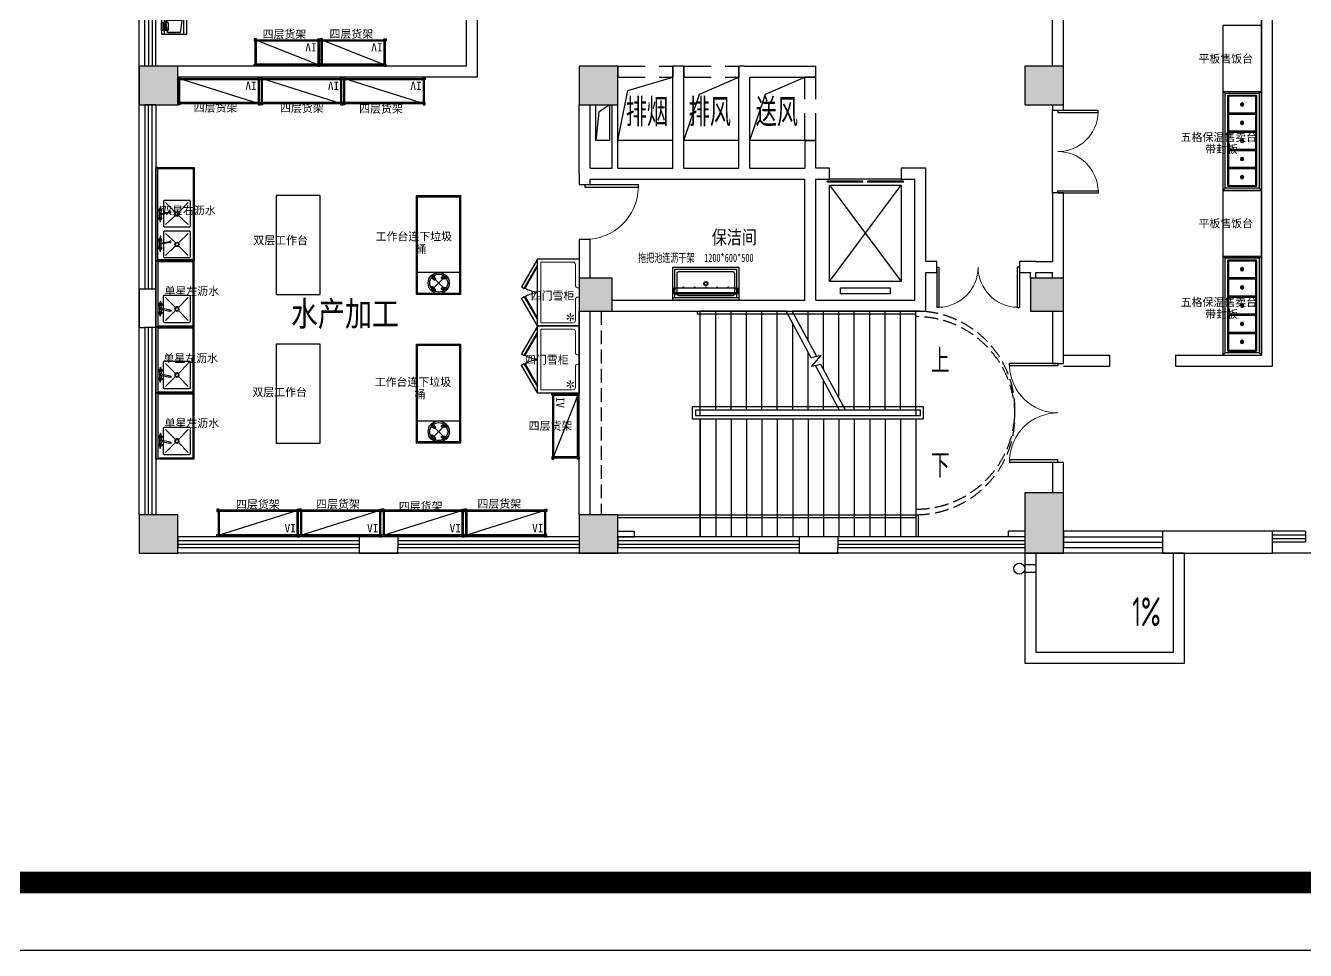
# Model space of a CAD drawing. Extents: x 1159254 to 1730927, y -477824 to -383968.
# Drawn here: x 1394804 to 1418069, y -477824 to -461016 of the extents above; entities that cross this region are included whole.
import ezdxf

# ---------------------------------------------------------------- set-up
doc = ezdxf.new("R2010")
doc.units = 0
doc.header["$LTSCALE"] = 1000
doc.linetypes.add('DASH', pattern=[0.35, 0.25, -0.1])
doc.linetypes.add('DASHED', pattern=[0.75, 0.5, -0.25])
for name, color, linetype in [('COLUMN', 2, 'Continuous'), ('DIM_SYMB', 3, 'Continuous'), ('EVTR', 4, 'Continuous'), ('PUB_HATCH', 8, 'Continuous'), ('PUB_STRM', 4, 'Continuous'), ('PUB_TEXT', 7, 'Continuous'), ('ROOM_NAME', 7, 'Continuous'), ('STAIR', 4, 'Continuous'), ('WALL', 6, 'Continuous'), ('WINDOW', 4, 'Continuous'), ('WS_厨房设备', 1, 'Continuous'), ('产品文字', 7, 'Continuous'), ('填充', 9, 'Continuous'), ('外框', 7, 'Continuous')]:
    doc.layers.add(name, color=color, linetype=linetype)
doc.styles.add('_TCH_DIM', font='TSSDENG', dxfattribs={"width": 0.8, "bigfont": 'TSSDCHN'})
doc.styles.get("Standard").update_dxf_attribs({"font": '', "width": 0.8})
doc.styles.add('WMF-宋体1', font='')
doc.styles.add('宋体', font='', dxfattribs={"width": 0.8})
doc.styles.add('黑体', font='simhei.ttf', dxfattribs={"width": 0.7})
doc.styles.get('Standard').set_extended_font_data('SimSun')
doc.styles.get('WMF-宋体1').set_extended_font_data('SimSun')
doc.styles.get('宋体').set_extended_font_data('NSimSun')

# ---------------------------------------------------------------- blocks, each defined once
blk = doc.blocks.new('A$C4AE377C8')
at = {"color": 1}
blk.add_line((0, 560), (1200, 560), dxfattribs=at)
at = {"color": 8}
for p, q in [((50, 490), (1150, 490)), ((50, 470), (1150, 470)), ((40, 420), (0, 380)), ((0, 420), (40, 380)), ((10, 420), (10, 450)), ((30, 420), (30, 450)), ((40, 380), (1160, 380)), ((187, 362), (187, 377)), ((192, 362), (192, 377)), ((392, 362), (392, 377)), ((397, 362), (397, 377)), ((597, 362), (597, 377)), ((602, 362), (602, 377)), ((802, 362), (802, 377)), ((807, 362), (807, 377)), ((1007, 362), (1007, 377)), ((1012, 362), (1012, 377)), ((1200, 420), (1160, 380)), ((1160, 420), (1200, 380)), ((1170, 420), (1170, 450)), ((1190, 420), (1190, 450))]:
    blk.add_line(p, q, dxfattribs=at)
at = {"color": 1}
blk.add_lwpolyline([(0, 600), (1200, 600), (1200, 0), (0, 0)], close=True, dxfattribs=at)
for points in [[(40, 489), (40, 560), (1160, 560), (1160, 489)], [(1160, 380), (1160, 40), (40, 40), (40, 380)]]:
    blk.add_lwpolyline(points, dxfattribs=at)
at = {"color": 8}
for points in [[(40, 420), (40, 467)], [(1160, 467), (1160, 420)]]:
    blk.add_lwpolyline(points, dxfattribs=at)
at = {"color": 1}
blk.add_lwpolyline([(110, 520), (1090, 520, -0.414214), (1120, 490), (1120, 110, -0.414214), (1090, 80), (110, 80, -0.414214), (80, 110), (80, 490, -0.414214)], format="xyb", close=True, dxfattribs=at)
at = {"color": 8}
for points in [[(40, 380), (0, 380), (0, 420), (40, 420)], [(1200, 380), (1160, 380), (1160, 420), (1200, 420)]]:
    blk.add_lwpolyline(points, close=True, dxfattribs=at)
for centre in [(189, 377), (189, 362), (394, 377), (394, 362), (599, 377), (599, 362), (804, 377), (804, 362), (1009, 377), (1009, 362)]:
    blk.add_circle(centre, 2.5, dxfattribs=at)
at = {"color": 1}
for radius in [37.5, 27.5]:
    blk.add_circle((600, 300), radius, dxfattribs=at)
at = {"color": 8}
for centre, radius, start, end in [((50, 450), 40, 90, 180), ((50, 450), 20, 90, 180), ((1150, 450), 40, 0, 90), ((1150, 450), 20, 0, 90)]:
    blk.add_arc(centre, radius, start, end, dxfattribs=at)
blk = doc.blocks.new('水龙头')
at = {"color": 252}
for p, q in [((-136, -15), (-90, -14)), ((-136, -18), (-90, -19)), ((-52, -2), (-4, -2)), ((-52, -31), (-6, -31)), ((4, -2), (51, -2)), ((12, -31), (51, -31)), ((23, -194), (26, -209)), ((49, -204), (46, -189)), ((136, -15), (90, -14)), ((136, -18), (90, -19))]:
    blk.add_line(p, q, dxfattribs=at)
for points in [[(13, -7), (0, 0), (-14, -8), (-14, -25), (-7, -29)], [(11, -26), (13, -25), (13, -7)]]:
    blk.add_lwpolyline(points, dxfattribs=at)
blk.add_lwpolyline([(26, -194), (-9, -18, -1.00756), (9, -15), (43, -190)], format="xyb", dxfattribs=at)
for centre in [(-78, -16), (77, -16)]:
    blk.add_circle(centre, 10.9, dxfattribs=at)
for centre, radius, start, end in [((-78, -16), 27.5, 36.2116, 175.3449), ((77, -16), 27.5, 4.6931, 143.7884), ((-136, -16), 1, 91.3387, 171.564), ((-132, -16), 4.53, 171.564, 188.436), ((-136, -17), 1, 188.436, 268.6613), ((-78, -16), 27.5, 184.6551, 323.7884), ((-78, -16), 16, 189.0003, 170.9997), ((-77, -16), 12.9, 168.3562, 191.6438), ((-52, 3), 5, 216.2116, 270), ((-52, -36), 5, 90, 143.7884), ((51, 3), 5, 270, 323.7884), ((51, -36), 5, 36.2116, 90), ((77, -16), 27.5, 216.2116, 355.3069), ((77, -16), 16, 9.0664, 350.9336), ((77, -16), 12.9, 348.3562, 11.6438), ((136, -16), 1, 8.436, 88.6613), ((136, -17), 1, 271.3387, 351.564), ((132, -16), 4.53, 351.564, 8.436)]:
    blk.add_arc(centre, radius, start, end, dxfattribs=at)
for centre, start_param, end_param in [((34, -192), 5.611234, 10.096729), ((34, -190), 6.955136, 8.752827), ((37, -206), 0, 3.141593)]:
    blk.add_ellipse(centre, major_axis=(-11.3, -2.2), ratio=0.233596, start_param=start_param, end_param=end_param, dxfattribs=at)
blk = doc.blocks.new('*U84')
at = {"color": 252, "linetype": 'Continuous', "ltscale": 2}
for p, q in [((20, 680), (0, 700)), ((1180, 680), (1200, 700))]:
    blk.add_line(p, q, dxfattribs=at)
at = {"color": 252}
for p, q in [((117, 588), (299, 413)), ((355, 413), (537, 588)), ((117, 180), (299, 357)), ((355, 357), (537, 180))]:
    blk.add_line(p, q, dxfattribs=at)
for points in [[(0, 700), (1200, 700), (1200, 0), (0, 0)], [(0, 0), (1200, 0), (1200, 40), (0, 40)]]:
    blk.add_lwpolyline(points, close=True)
at = {"color": 252, "linetype": 'Continuous', "ltscale": 2}
blk.add_lwpolyline([(20, 40), (20, 680), (1180, 680), (1180, 40)], dxfattribs=at)
at = {"color": 30}
blk.add_lwpolyline([(557, 628), (97, 628, 0.414214), (77, 608), (77, 160, 0.414214), (97, 140), (557, 140, 0.414214), (577, 160), (577, 608, 0.414214)], format="xyb", close=True, dxfattribs=at)
at = {"color": 252}
for radius in [40, 30]:
    blk.add_circle((327, 385), radius, dxfattribs=at)
at = {"color": 1, "rotation": 180}
blk.add_blockref('水龙头', (330, 68), dxfattribs=at)
blk = doc.blocks.new('snow')
at = {"lineweight": -3}
for points in [[(-59, 13, 1.234515), (-57, -14), (0, 0)], [(-18, 58, 1.234515), (-41, 43), (0, 0)], [(0, 0), (-41, -42, 1.234515), (-19, -57)], [(41, 44, 1.234515), (17, 57), (0, 0)], [(0, 0), (58, -13, 1.234515), (59, 14)], [(0, 0), (17, -57, 1.234515), (41, -44)]]:
    blk.add_hatch(color=5, dxfattribs=at).paths.add_polyline_path(points)
blk = doc.blocks.new('Custom_45')
at = {"color": 252, "lineweight": -3}
for points in [[(5, 760), (4, 762), (506, 1052), (536, 1000), (121, 760)], [(121, 760), (528, 995), (533, 986), (141, 760)], [(1215, 760), (1216, 762), (714, 1052), (684, 1000), (1099, 760)], [(1099, 760), (692, 995), (687, 986), (1079, 760)]]:
    blk.add_lwpolyline(points, dxfattribs=at)
blk.add_lwpolyline([(0, 760), (1220, 760), (1220, 0), (0, 0)], close=True)
at = {"color": 252, "lineweight": 20}
blk.add_lwpolyline([(1160, 700), (1160, 110, -0.414214), (1120, 70), (736, 70, 0.414214), (696, 30), (696, 0), (524, 0), (524, 30, 0.414214), (484, 70), (100, 70, -0.414214), (60, 110), (60, 700)], format="xyb", close=True, dxfattribs=at)
at = {"color": 252, "linetype": 'Continuous', "lineweight": -3, "ltscale": 5}
for centre, start, end in [((129, 742), 2.1551, 31.183), ((1091, 742), 148.817, 177.8449)]:
    blk.add_arc(centre, 472, start, end, dxfattribs=at)
at = {"color": 252, "lineweight": -3}
blk.add_blockref('snow', (160, 161), dxfattribs=at)
blk = doc.blocks.new('脚轮')
h = blk.add_hatch(color=252)
h.dxf.hatch_style = 1
h.paths.add_polyline_path([(-11, -35), (-15, -35), (-15, -46), (-11, -50)])
h.paths.add_polyline_path([(15, -35), (11, -35), (11, -50), (15, -46)])
h.paths.add_polyline_path([(-11, 50), (-15, 46), (-15, 35), (-11, 35)])
h.paths.add_polyline_path([(15, 46), (11, 50), (11, 35), (15, 35)])
at = {"color": 252}
for p, q in [((-11, 50), (-11, 35)), ((-8, 50), (-8, 35)), ((-4, 50), (-4, 35)), ((0, 50), (0, 35)), ((0, 50), (0, 35)), ((4, 50), (4, 35)), ((8, 50), (8, 35)), ((11, 50), (11, 35)), ((-11, -50), (-11, -35)), ((-8, -35), (-8, -50)), ((-4, -35), (-4, -50)), ((0, -35), (0, -50)), ((0, -35), (0, -50)), ((4, -35), (4, -50)), ((8, -35), (8, -50)), ((11, -50), (11, -35))]:
    blk.add_line(p, q, dxfattribs=at)
for points in [[(-20, 15), (-20, 33), (-18, 35), (18, 35), (20, 33), (20, 15)], [(-15, 35), (-15, 46), (-11, 50), (11, 50), (15, 46), (15, 35)], [(20, -15), (20, -33), (18, -35), (-18, -35), (-20, -33), (-20, -15)], [(15, -35), (15, -46), (11, -50), (-11, -50), (-15, -46), (-15, -35)]]:
    blk.add_lwpolyline(points, dxfattribs=at)
for radius in [25, 19.6]:
    blk.add_circle((0, 0), radius, dxfattribs=at)
blk = doc.blocks.new('sarwet')
at = {"color": 252, "linetype": 'Continuous'}
for p, q in [((-136, -136), (136, 136)), ((136, -136), (-136, 136))]:
    blk.add_line(p, q, dxfattribs=at)
at = {"color": 252}
for radius in [192, 163]:
    blk.add_circle((0, 0), radius, dxfattribs=at)
for p, rotation in [((-102, 102), 315.0000049999983), ((100, 100), 314.0135488441744)]:
    blk.add_blockref('脚轮', p, dxfattribs=dict(at, rotation=rotation))
for p in [(-101, -101), (98, -98)]:
    blk.add_blockref('脚轮', p, dxfattribs=at)
blk = doc.blocks.new('*U88')
for p, q in [((0, 0), (0, 800)), ((0, 800), (1800, 800)), ((1800, 800), (1800, 0)), ((1800, 0), (0, 0))]:
    blk.add_line(p, q)
at = {"color": 252}
for p, q in [((20, 20), (20, 780)), ((20, 780), (1780, 780)), ((400, 20), (400, 780)), ((1780, 780), (1780, 20)), ((1780, 20), (20, 20))]:
    blk.add_line(p, q, dxfattribs=at)
at = {"color": 0}
blk.add_blockref('sarwet', (209, 395), dxfattribs=at)
blk = doc.blocks.new('*U89')
at = {"color": 252, "linetype": 'Continuous', "ltscale": 2}
for p, q in [((20, 680), (0, 700)), ((1680, 680), (1700, 700))]:
    blk.add_line(p, q, dxfattribs=at)
at = {"color": 252}
for p, q in [((640, 590), (822, 413)), ((878, 413), (1040, 590)), ((1200, 590), (1372, 413)), ((1428, 413), (1600, 590)), ((640, 180), (822, 357)), ((878, 357), (1040, 180)), ((1200, 180), (1367, 357)), ((1428, 357), (1600, 180))]:
    blk.add_line(p, q, dxfattribs=at)
for points in [[(0, 700), (1700, 700), (1700, 0), (0, 0)], [(0, 0), (1700, 0), (1700, 40), (0, 40)]]:
    blk.add_lwpolyline(points, close=True)
at = {"color": 252, "linetype": 'Continuous', "ltscale": 2}
blk.add_lwpolyline([(20, 40), (20, 680), (1680, 680), (1680, 40)], dxfattribs=at)
at = {"color": 30}
for points in [[(1060, 630), (620, 630, 0.414214), (600, 610), (600, 160, 0.414214), (620, 140), (1060, 140, 0.414214), (1080, 160), (1080, 610, 0.414214)], [(1620, 630), (1180, 630, 0.414214), (1160, 610), (1160, 160, 0.414214), (1180, 140), (1620, 140, 0.414214), (1640, 160), (1640, 610, 0.414214)]]:
    blk.add_lwpolyline(points, format="xyb", close=True, dxfattribs=at)
at = {"color": 252}
for centre, radius in [((850, 385), 40), ((850, 385), 30), ((1400, 385), 40), ((1400, 385), 30)]:
    blk.add_circle(centre, radius, dxfattribs=at)
at = {"color": 1, "rotation": 180}
for p in [(850, 68), (1390, 68)]:
    blk.add_blockref('水龙头', p, dxfattribs=at)
blk = doc.blocks.new('*U59')
for p, q in [((20, 20), (20, 480)), ((20, 480), (1480, 480)), ((1480, 480), (1480, 20)), ((1480, 20), (20, 20))]:
    blk.add_line(p, q)
at = {"color": 252, "linetype": 'Continuous', "ltscale": 3}
blk.add_line((20, 480), (1480, 20), dxfattribs=at)
at = {"color": 252}
for p, q in [((40, 40), (40, 460)), ((40, 40), (40, 460)), ((40, 460), (1460, 460)), ((1460, 460), (1460, 40)), ((1460, 40), (40, 40))]:
    blk.add_line(p, q, dxfattribs=at)
for points in [[(40, 480), (40, 500), (0, 500), (0, 460), (20, 460)], [(1460, 480), (1460, 500), (1500, 500), (1500, 460), (1480, 460)], [(40, 20), (40, 0), (0, 0), (0, 40), (20, 40)], [(1460, 20), (1460, 0), (1500, 0), (1500, 40), (1480, 40)]]:
    blk.add_lwpolyline(points, dxfattribs=at)
blk.add_text('IV', height=150).set_placement((66, 80))
blk = doc.blocks.new('*U60')
for p, q in [((20, 20), (20, 480)), ((20, 480), (1180, 480)), ((1180, 480), (1180, 20)), ((1180, 20), (20, 20))]:
    blk.add_line(p, q)
at = {"color": 252, "linetype": 'Continuous', "ltscale": 3}
blk.add_line((20, 480), (1180, 20), dxfattribs=at)
at = {"color": 252}
for p, q in [((40, 40), (40, 460)), ((40, 40), (40, 460)), ((40, 460), (1160, 460)), ((1160, 460), (1160, 40)), ((1160, 40), (40, 40))]:
    blk.add_line(p, q, dxfattribs=at)
for points in [[(40, 480), (40, 500), (0, 500), (0, 460), (20, 460)], [(1160, 480), (1160, 500), (1200, 500), (1200, 460), (1180, 460)], [(40, 20), (40, 0), (0, 0), (0, 40), (20, 40)], [(1160, 20), (1160, 0), (1200, 0), (1200, 40), (1180, 40)]]:
    blk.add_lwpolyline(points, dxfattribs=at)
blk.add_text('IV', height=150).set_placement((66, 80))
blk = doc.blocks.new('*U49')
at = {"linetype": 'Continuous'}
for p, q in [((0, 0), (0, 800)), ((0, 800), (1800, 800)), ((1800, 800), (1800, 0)), ((1800, 0), (0, 0))]:
    blk.add_line(p, q, dxfattribs=at)
blk = doc.blocks.new('Custom_78')
for p, q in [((40, 660), (0, 700)), ((0, 700), (1800, 700)), ((0, 0), (0, 700)), ((0, 700), (40, 660)), ((1800, 700), (1760, 660)), ((1800, 700), (1760, 660)), ((1800, 0), (1800, 700)), ((1800, 0), (0, 0)), ((1760, 40), (1800, 0)), ((1760, 40), (1800, 0))]:
    blk.add_line(p, q)
at = {"color": 253}
for p, q in [((1760, 660), (40, 660)), ((40, 660), (40, 40)), ((1760, 660), (1760, 40)), ((0, 0), (40, 40)), ((40, 40), (0, 0)), ((40, 40), (1760, 40))]:
    blk.add_line(p, q, dxfattribs=at)
at = {"color": 252}
for p, q in [((232, 379), (232, 321)), ((248, 379), (248, 321)), ((562, 379), (562, 321)), ((578, 379), (578, 321)), ((892, 379), (892, 321)), ((908, 379), (908, 321)), ((1222, 379), (1222, 321)), ((1238, 379), (1238, 321)), ((1552, 379), (1552, 321)), ((1568, 379), (1568, 321))]:
    blk.add_line(p, q, dxfattribs=at)
for points in [[(85, 615), (395, 615, -0.414214), (405, 605), (405, 95, -0.414214), (395, 85), (85, 85, -0.414214), (75, 95), (75, 605, -0.414214)], [(100, 600), (380, 600, -0.414214), (390, 590), (390, 110, -0.414214), (380, 100), (100, 100, -0.414214), (90, 110), (90, 590, -0.414214)], [(415, 615), (725, 615, -0.414214), (735, 605), (735, 95, -0.414214), (725, 85), (415, 85, -0.414214), (405, 95), (405, 605, -0.414214)], [(430, 600), (710, 600, -0.414214), (720, 590), (720, 110, -0.414214), (710, 100), (430, 100, -0.414214), (420, 110), (420, 590, -0.414214)], [(745, 615), (1055, 615, -0.414214), (1065, 605), (1065, 95, -0.414214), (1055, 85), (745, 85, -0.414214), (735, 95), (735, 605, -0.414214)], [(760, 600), (1040, 600, -0.414214), (1050, 590), (1050, 110, -0.414214), (1040, 100), (760, 100, -0.414214), (750, 110), (750, 590, -0.414214)], [(1075, 615), (1385, 615, -0.414214), (1395, 605), (1395, 95, -0.414214), (1385, 85), (1075, 85, -0.414214), (1065, 95), (1065, 605, -0.414214)], [(1090, 600), (1370, 600, -0.414214), (1380, 590), (1380, 110, -0.414214), (1370, 100), (1090, 100, -0.414214), (1080, 110), (1080, 590, -0.414214)], [(1405, 615), (1715, 615, -0.414214), (1725, 605), (1725, 95, -0.414214), (1715, 85), (1405, 85, -0.414214), (1395, 95), (1395, 605, -0.414214)], [(1420, 600), (1700, 600, -0.414214), (1710, 590), (1710, 110, -0.414214), (1700, 100), (1420, 100, -0.414214), (1410, 110), (1410, 590, -0.414214)]]:
    blk.add_lwpolyline(points, format="xyb", close=True, dxfattribs=at)
for centre in [(240, 350), (570, 350), (900, 350), (1230, 350), (1560, 350)]:
    blk.add_circle(centre, 30, dxfattribs=at)
blk = doc.blocks.new('A$C060940AE')
at = {"layer": 'WS_厨房设备', "linetype": 'Continuous'}
for p, q in [((700, 1200), (0, 1200)), ((0, 1200), (0, 0)), ((700, 0), (700, 1200)), ((0, 0), (700, 0))]:
    blk.add_line(p, q, dxfattribs=at)
blk = doc.blocks.new('CJT_4225')
h = blk.add_hatch()
h.set_pattern_fill('NET', color=252, style=0)
h.paths.add_polyline_path([(835, 30), (835, 70), (685, 70), (685, 30)])
h.paths.add_polyline_path([(550, 370), (550, 420), (470, 420), (470, 370)])
at = {"color": 252}
for p, q in [((150, 215), (0, 215)), ((150, 205), (0, 205)), ((150, 200), (0, 200)), ((150, 190), (0, 190)), ((150, 180), (0, 180)), ((150, 170), (0, 170)), ((150, 145), (0, 145)), ((150, 135), (0, 135)), ((380, 120), (400, 100)), ((589, 215), (400, 215)), ((589, 205), (400, 205)), ((589, 200), (400, 200)), ((589, 190), (400, 190)), ((589, 180), (400, 180)), ((589, 170), (400, 170)), ((620, 145), (400, 145)), ((620, 135), (400, 135)), ((650, 130), (620, 100)), ((685, 80), (835, 80))]:
    blk.add_line(p, q, dxfattribs=at)
blk.add_lwpolyline([(835, 0), (900, 0), (900, 460), (0, 460), (0, 0), (685, 0)])
for points in [[(470, 410), (0, 410), (0, 50), (685, 50)], [(150, 390), (0, 390), (0, 70), (150, 70)], [(835, 50), (900, 50), (900, 410), (550, 410)], [(835, 50), (900, 50), (900, 410), (620, 410), (620, 346)], [(870, 110), (870, 110), (870, 350), (650, 380), (650, 346)], [(870, 350), (870, 350), (870, 110), (650, 80), (650, 114)], [(400, 120), (620, 120)], [(620, 164), (620, 100), (685, 100)]]:
    blk.add_lwpolyline(points, dxfattribs=at)
for points in [[(150, 410), (400, 410), (400, 50), (150, 50)], [(170, 410), (380, 390), (380, 70), (170, 50)], [(589, 346), (651, 346), (651, 114), (589, 114)], [(685, 120), (835, 120), (835, 0), (685, 0)]]:
    blk.add_lwpolyline(points, close=True, dxfattribs=at)
blk.add_circle((118, 72), 12.4, dxfattribs=at)
blk = doc.blocks.new('$TCHSYS$WIN2D')
for p, q in [((-0.5, 0.5), (0.5, 0.5)), ((-0.5, 0.5), (-0.5, -0.5)), ((0.5, 0.5), (0.5, -0.5)), ((0.5, 0.1667), (-0.5, 0.1667)), ((0.5, -0.1667), (-0.5, -0.1667)), ((-0.5, -0.5), (0.5, -0.5))]:
    blk.add_line(p, q)
blk = doc.blocks.new('_FZH')
blk.add_lwpolyline([(-0.5, -0.5), (0.5, -0.5), (0.5, 0.5), (-0.5, 0.5)], close=True)
at = {"layer": 'PUB_HATCH'}
blk.add_solid([(-0.5, -0.5), (0.5, -0.5), (-0.5, 0.5), (0.5, 0.5)], dxfattribs=at)
blk = doc.blocks.new('$DorLib2D$00000002')
for p, q in [((-0.5, 0), (-0.5, 0.4875)), ((-0.475, 0.4875), (-0.5, 0.4875)), ((-0.475, 0), (-0.475, 0.4875)), ((0.475, 0), (0.475, 0.4875)), ((0.475, 0.4875), (0.5, 0.4875)), ((0.5, 0), (0.5, 0.4875)), ((-0.5, 0), (-0.475, 0)), ((0.5, 0), (0.475, 0))]:
    blk.add_line(p, q)
at = {"lineweight": 13}
for centre, start, end in [((-0.4875, 0), 0, 88.53072), ((0.4875, 0), 91.46928, 180)]:
    blk.add_arc(centre, 0.4875, start, end, dxfattribs=at)
blk = doc.blocks.new('$DorLib2D$00000001')
for p, q in [((0.45, 0.975), (0.5, 0.975)), ((0.45, 0), (0.45, 0.975)), ((0.5, 0), (0.5, 0.975)), ((0.5, 0), (0.45, 0))]:
    blk.add_line(p, q)
at = {"lineweight": 13}
blk.add_arc((0.475, 0), 0.975, 91.4693, 180, dxfattribs=at)
blk = doc.blocks.new('$DORLIB2D$00000127')
at = {"color": 0}
for points in [[(-0.533, 0.795), (-0.533, 0.69)], [(-0.033, 0.795), (-0.533, 0.795)], [(-0.033, 0.795), (-0.033, 0.69)], [(0.533, 0.795), (0.033, 0.795)], [(0.033, 0.795), (0.033, 0.69)], [(0.533, 0.795), (0.533, 0.69)], [(-0.033, 0.69), (-0.533, 0.69)], [(0.533, 0.69), (0.033, 0.69)], [(0.5, 0.5), (-0.5, 0.5)]]:
    blk.add_lwpolyline(points, dxfattribs=at)
blk = doc.blocks.new('$WINLIB2D$00000001')
at = {"color": 0}
for points in [[(-0.5, 0.5), (-0.5, -0.5)], [(-0.5, 0.5), (0.5, 0.5)], [(0.5, -0.5), (0.5, 0.5)], [(0.5, 0.167), (-0.5, 0.167)], [(0.5, -0.167), (-0.5, -0.167)], [(-0.5, -0.5), (0.5, -0.5)]]:
    blk.add_lwpolyline(points, dxfattribs=at)

msp = doc.modelspace()

# ---------------------------------------------------------------- linework, layer by layer
for p, q in [((1396869.5, -469905.7), (1396869.5, -442086.9)), ((1406569.5, -463105.7), (1405569.5, -463105.7)), ((1407769.5, -463105.7), (1406769.5, -463105.7)), ((1408969.5, -463105.7), (1407969.5, -463105.7)), ((1415469.5, -470605.7), (1397569.5, -470605.7))]:
    msp.add_line(p, q)
at = {"linetype": 'DASH'}
msp.add_line((1405269.5, -466205.7), (1405269.5, -469905.7), dxfattribs=at)
for points in [[(1405569.5, -463105.7), (1405752.9, -462196.1), (1406569.5, -461955.7)], [(1406769.5, -463105.7), (1407052.9, -462262.3), (1407769.5, -461955.7)], [(1407969.5, -463105.7), (1408252.9, -462262.3), (1408969.5, -461955.7)], [(1405419.5, -462455.7), (1405224.1, -462587.4), (1405169.5, -463105.7)]]:
    msp.add_lwpolyline(points)
msp.add_lwpolyline([(1405169.5, -462455.7), (1405419.5, -462455.7), (1405419.5, -463105.7), (1405169.5, -463105.7)], close=True)
at = {"color": 8, "linetype": 'DASH'}
for centre in [(1410989.5, -468005.7), (1410989.5, -468105.7)]:
    msp.add_arc(centre, 1800, 270, 90, dxfattribs=at)
at = {"layer": 'COLUMN'}
for p, q in [((1396969.5, -465805.7), (1396869.5, -465805.7)), ((1396869.5, -465805.7), (1396869.5, -466505.7)), ((1397169.5, -466505.7), (1397169.5, -465805.7)), ((1396869.5, -466505.7), (1396969.5, -466505.7)), ((1401569.5, -470305.7), (1400869.5, -470305.7)), ((1409569.5, -470305.7), (1408869.5, -470305.7)), ((1417469.5, -470205.7), (1415469.5, -470205.7)), ((1417469.5, -470605.7), (1417469.5, -470405.7)), ((1400869.5, -470505.7), (1400869.5, -470605.7)), ((1400869.5, -470605.7), (1401569.5, -470605.7)), ((1401569.5, -470605.7), (1401569.5, -470505.7)), ((1408869.5, -470505.7), (1408869.5, -470605.7)), ((1408869.5, -470605.7), (1409569.5, -470605.7)), ((1409569.5, -470605.7), (1409569.5, -470505.7)), ((1415469.5, -470505.7), (1415469.5, -470605.7)), ((1415469.5, -470605.7), (1417469.5, -470605.7))]:
    msp.add_line(p, q, dxfattribs=at)
at = {"layer": 'DIM_SYMB'}
for points in [[(1411129.5, -469005.7, 0, 0, 0), (1406169.5, -469005.7, 0, 0, 0), (1406169.5, -467105.7, 0, 0, 0), (1408639.5, -467105.7, 104, 0, 0), (1409029.5, -467105.7, 0, 0, 0)], [(1411129.5, -467105.7, 0, 0, 0), (1409699.5, -467105.7, 104, 0, 0), (1409309.5, -467105.7, 0, 0, 0)], [(1414767.3, -471630.3, 0, 0, 0), (1413844.8, -471398.4, 120, 0, 0), (1413408.4, -471288.7, 0, 0, 0)]]:
    msp.add_lwpolyline(points, format="xyseb", dxfattribs=at)
at = {"layer": 'EVTR'}
for p, q in [((1409419.5, -465668.2), (1409419.5, -463918.2)), ((1409419.5, -463918.2), (1410719.5, -463918.2)), ((1409419.5, -465668.2), (1410719.5, -463918.2)), ((1409419.5, -463918.2), (1410719.5, -465668.2)), ((1410719.5, -463918.2), (1410719.5, -465668.2)), ((1410719.5, -465668.2), (1409419.5, -465668.2)), ((1409619.5, -465893.2), (1409619.5, -465780.7)), ((1409619.5, -465780.7), (1410519.5, -465780.7)), ((1410519.5, -465893.2), (1409619.5, -465893.2)), ((1410519.5, -465780.7), (1410519.5, -465893.2))]:
    msp.add_line(p, q, dxfattribs=at)
at = {"layer": 'PUB_STRM', "linetype": 'DASH'}
for p, q in [((1413169.5, -470816.9), (1412969.5, -470816.9)), ((1413169.5, -470956.9), (1412969.5, -470956.9))]:
    msp.add_line(p, q, dxfattribs=at)
at = {"layer": 'PUB_STRM'}
msp.add_circle((1412869.5, -470886.9), 100, dxfattribs=at)
at = {"layer": 'STAIR'}
for p, q in [((1407069.5, -467945.7), (1407069.5, -466205.7)), ((1408627.7, -466205.7), (1407069.5, -466205.7)), ((1407069.5, -468005.7), (1407069.5, -466205.7)), ((1407349.5, -468005.7), (1407349.5, -466205.7)), ((1407629.5, -468005.7), (1407629.5, -466205.7)), ((1407909.5, -468005.7), (1407909.5, -466205.7)), ((1408189.5, -468005.7), (1408189.5, -466205.7)), ((1408469.5, -468005.7), (1408469.5, -466205.7)), ((1409085.9, -467056.1), (1408627.7, -466205.7)), ((1410989.5, -466205.7), (1408741.3, -466205.7)), ((1409186.7, -467032.3), (1408741.3, -466205.7)), ((1408749.5, -466220.9), (1408749.5, -466205.7)), ((1409029.5, -466740.5), (1409029.5, -466205.7)), ((1409309.5, -467260.1), (1409309.5, -466205.7)), ((1409589.5, -467779.7), (1409589.5, -466205.7)), ((1409869.5, -468005.7), (1409869.5, -466205.7)), ((1410149.5, -468005.7), (1410149.5, -466205.7)), ((1410429.5, -468005.7), (1410429.5, -466205.7)), ((1410709.5, -468005.7), (1410709.5, -466205.7)), ((1410989.5, -468005.7), (1410989.5, -466205.7)), ((1408749.5, -468005.7), (1408749.5, -466431.7)), ((1409029.5, -468005.7), (1409029.5, -466951.3)), ((1409267.7, -467013.1), (1409085.9, -467056.1)), ((1409088.8, -467214), (1409267.7, -467013.1)), ((1409262.4, -467172.9), (1409088.8, -467214)), ((1409597.6, -468005.7), (1409161.7, -467196.7)), ((1409711.2, -468005.7), (1409262.4, -467172.9)), ((1409309.5, -468005.7), (1409309.5, -467470.9)), ((1411129.5, -467945.7), (1406919.5, -467945.7)), ((1406919.5, -467945.7), (1406919.5, -468165.7)), ((1411069.5, -468005.7), (1406979.5, -468005.7)), ((1406979.5, -468005.7), (1406979.5, -468105.7)), ((1407069.5, -468105.7), (1407069.5, -468005.7)), ((1409597.6, -468005.7), (1407069.5, -468005.7)), ((1409589.5, -468005.7), (1409589.5, -467990.5)), ((1410989.5, -468005.7), (1409711.2, -468005.7)), ((1410989.5, -468005.7), (1410989.5, -468105.7)), ((1411069.5, -468105.7), (1411069.5, -468005.7)), ((1411129.5, -468165.7), (1411129.5, -467945.7)), ((1406919.5, -468165.7), (1411129.5, -468165.7)), ((1406979.5, -468105.7), (1411069.5, -468105.7)), ((1407069.5, -468105.7), (1410989.5, -468105.7)), ((1407069.5, -468165.7), (1407069.5, -470305.7)), ((1407069.5, -470305.7), (1407069.5, -468165.7)), ((1407349.5, -468165.7), (1407349.5, -470305.7)), ((1407629.5, -468165.7), (1407629.5, -470305.7)), ((1407909.5, -468165.7), (1407909.5, -470305.7)), ((1408189.5, -468165.7), (1408189.5, -470305.7)), ((1408469.5, -468165.7), (1408469.5, -470305.7)), ((1408749.5, -468165.7), (1408749.5, -470305.7)), ((1409029.5, -468165.7), (1409029.5, -470305.7)), ((1409309.5, -468165.7), (1409309.5, -470305.7)), ((1409589.5, -468165.7), (1409589.5, -470305.7)), ((1409869.5, -468165.7), (1409869.5, -470305.7)), ((1410149.5, -468165.7), (1410149.5, -470305.7)), ((1410429.5, -468165.7), (1410429.5, -470305.7)), ((1410709.5, -468165.7), (1410709.5, -470305.7)), ((1410989.5, -468165.7), (1410989.5, -470305.7)), ((1405569.5, -469905.7), (1411037.6, -469905.7)), ((1405569.5, -469955.7), (1410989.5, -469955.7)), ((1411037.6, -470305.7), (1411037.6, -469905.7)), ((1453669.5, -470605.7), (1417469.5, -470605.7))]:
    msp.add_line(p, q, dxfattribs=at)
for points in [[(1407009.6, -466205.7), (1407009.6, -466255.7), (1410989.5, -466255.7), (1410989.5, -466205.7)], [(1413169.5, -470605.7), (1413169.5, -472405.7), (1415669.5, -472405.7), (1415669.5, -470605.7)]]:
    msp.add_lwpolyline(points, dxfattribs=at)
msp.add_lwpolyline([(1412969.5, -472605.7), (1415869.5, -472605.7), (1415869.5, -470605.7), (1412969.5, -470605.7)], close=True, dxfattribs=at)
at = {"layer": 'WALL', "color": 3}
for p, q in [((1417269.5, -438005.7), (1417269.5, -467005.7)), ((1417269.5, -467005.7), (1417269.5, -438005.7)), ((1417469.5, -467205.7), (1417469.5, -438005.7)), ((1413669.5, -467005.7), (1414508.6, -467005.7)), ((1413669.5, -467005.7), (1414508.6, -467005.7)), ((1414508.6, -467005.7), (1414508.6, -467205.7)), ((1415708.6, -467005.7), (1415708.6, -467205.7)), ((1415708.6, -467005.7), (1417269.5, -467005.7)), ((1415708.6, -467005.7), (1417269.5, -467005.7)), ((1413669.5, -467205.7), (1414508.6, -467205.7)), ((1415708.6, -467205.7), (1417469.5, -467205.7))]:
    msp.add_line(p, q, dxfattribs=at)
at = {"layer": 'WALL'}
for p, q in [((1413469.5, -461755.7), (1413469.5, -454455.7)), ((1413669.5, -461755.7), (1413669.5, -454455.7)), ((1402817.5, -461755.7), (1402817.5, -454855.7)), ((1403017.5, -461955.7), (1403017.5, -454855.7)), ((1402817.5, -461755.7), (1397569.5, -461755.7)), ((1406669.5, -461755.7), (1406569.5, -461755.7)), ((1406569.5, -461755.7), (1406569.5, -461955.7)), ((1406769.5, -461755.7), (1406669.5, -461755.7)), ((1406769.5, -461955.7), (1406769.5, -461755.7)), ((1407869.5, -461755.7), (1407769.5, -461755.7)), ((1407769.5, -461755.7), (1407769.5, -461955.7)), ((1407869.5, -461755.7), (1409169.5, -461755.7)), ((1409169.5, -461956), (1409169.5, -461755.7)), ((1403017.5, -461955.7), (1397569.5, -461955.7)), ((1406569.5, -463605.7), (1406569.5, -461955.7)), ((1406769.5, -463605.7), (1406769.5, -461955.7)), ((1407769.5, -463605.7), (1407769.5, -461955.7)), ((1407969.5, -463605.7), (1407969.5, -461955.7)), ((1407969.5, -461955.7), (1408969.5, -461955.7)), ((1408969.5, -461955.7), (1408969.5, -461956)), ((1408969.5, -461956), (1409169.5, -461956)), ((1404869.5, -463705.7), (1404869.5, -462455.7)), ((1405069.5, -463605.7), (1405069.5, -462455.7)), ((1405469.5, -463605.7), (1405469.5, -462455.7)), ((1405569.5, -463605.7), (1405569.5, -462455.7)), ((1413469.5, -462455.7), (1413469.5, -462555.7)), ((1413669.5, -462555.7), (1413669.5, -462455.7)), ((1413469.5, -462555.7), (1413669.5, -462555.7)), ((1409169.5, -463106), (1408969.5, -463106)), ((1408969.5, -463106), (1408969.5, -463605.7)), ((1409169.5, -463605.7), (1409169.5, -463106)), ((1405069.5, -463605.7), (1405469.5, -463605.7)), ((1405569.5, -463605.7), (1406569.5, -463605.7)), ((1406769.5, -463605.7), (1407769.5, -463605.7)), ((1407969.5, -463605.7), (1408969.5, -463605.7)), ((1409419.5, -463605.7), (1409169.5, -463605.7)), ((1409419.5, -463805.7), (1409419.5, -463605.7)), ((1411169.5, -463605.7), (1410719.5, -463605.7)), ((1410719.5, -463605.7), (1410719.5, -463805.7)), ((1411169.5, -465305.7), (1411169.5, -463605.7)), ((1404869.5, -463705.7), (1404869.5, -463905.7)), ((1404869.5, -463905.7), (1405069.5, -463905.7)), ((1405069.5, -463905.7), (1405069.5, -463805.7)), ((1405069.5, -463805.7), (1405469.5, -463805.7)), ((1405469.5, -463805.7), (1406669.5, -463805.7)), ((1406669.5, -463805.7), (1407869.5, -463805.7)), ((1407869.5, -463805.7), (1408969.5, -463805.7)), ((1408969.5, -466005.7), (1408969.5, -463805.7)), ((1409169.5, -463805.7), (1409419.5, -463805.7)), ((1409169.5, -466005.7), (1409169.5, -463805.7)), ((1410719.5, -463805.7), (1410969.5, -463805.7)), ((1410969.5, -465405.7), (1410969.5, -463805.7)), ((1413669.5, -464055.7), (1413469.5, -464055.7)), ((1413469.5, -464055.7), (1413469.5, -465305.7)), ((1413669.5, -465405.7), (1413669.5, -464055.7)), ((1405069.5, -464905.7), (1404869.5, -464905.7)), ((1404869.5, -464905.7), (1404869.5, -465605.7)), ((1405069.5, -465605.7), (1405069.5, -464905.7)), ((1411369.5, -465305.7), (1411169.5, -465305.7)), ((1411369.5, -465505.7), (1411369.5, -465305.7)), ((1413169.5, -465305.7), (1412869.5, -465305.7)), ((1412869.5, -465305.7), (1412869.5, -465505.7)), ((1413169.5, -465305.7), (1413469.5, -465305.7)), ((1410969.5, -466005.7), (1410969.5, -465405.7)), ((1411169.5, -466205.7), (1411169.5, -465505.7)), ((1411169.5, -465505.7), (1411369.5, -465505.7)), ((1412869.5, -465505.7), (1413069.5, -465505.7)), ((1413069.5, -465605.7), (1413069.5, -465505.7)), ((1413169.5, -465605.7), (1413169.5, -465505.7)), ((1413169.5, -465505.7), (1413469.5, -465505.7)), ((1413469.5, -465605.7), (1413469.5, -465505.7)), ((1413669.5, -465605.7), (1413669.5, -465405.7)), ((1405469.4, -466005.7), (1408969.5, -466005.7)), ((1409169.5, -466005.7), (1410969.5, -466005.7)), ((1404869.5, -469905.7), (1404869.5, -466205.7)), ((1405069.5, -469905.7), (1405069.5, -466205.7)), ((1405469.4, -466205.7), (1409069.5, -466205.7)), ((1409069.5, -466205.7), (1411169.5, -466205.7)), ((1413469.5, -466205.7), (1413469.5, -467155.7)), ((1413669.5, -467155.7), (1413669.5, -466205.7)), ((1413469.5, -467155.7), (1413669.5, -467155.7)), ((1413669.5, -468955.7), (1413469.5, -468955.7)), ((1413469.5, -468955.7), (1413469.5, -469505.7)), ((1413669.5, -469505.7), (1413669.5, -468955.7)), ((1405569.5, -470205.7), (1405869.5, -470205.7)), ((1405569.5, -470305.7), (1405869.5, -470305.7)), ((1405869.5, -470205.7), (1405869.5, -470305.7)), ((1412969.5, -470205.7), (1412669.5, -470205.7)), ((1412669.5, -470305.7), (1412669.5, -470205.7)), ((1412969.5, -470305.7), (1412669.5, -470305.7))]:
    msp.add_line(p, q, dxfattribs=at)
at = {"layer": 'WINDOW', "linetype": 'DASH'}
for p, q in [((1405569.5, -461755.7), (1405569.5, -461955.7)), ((1406569.5, -461955.7), (1406569.5, -461755.7)), ((1406769.5, -461755.7), (1406769.5, -461955.7)), ((1407769.5, -461955.7), (1407769.5, -461755.7)), ((1409169.5, -461956), (1408969.5, -461956)), ((1408969.5, -463106), (1409169.5, -463106))]:
    msp.add_line(p, q, dxfattribs=at)
at = {"layer": 'WINDOW', "linetype": 'DASHED'}
for p, q in [((1405569.5, -461755.7, 800), (1406569.5, -461755.7, 800)), ((1406769.5, -461755.7, 800), (1407769.5, -461755.7, 800)), ((1405569.5, -461955.7, 800), (1406569.5, -461955.7, 800)), ((1406769.5, -461955.7, 800), (1407769.5, -461955.7, 800)), ((1408969.5, -463106), (1408969.5, -461956)), ((1409169.5, -463106), (1409169.5, -461956))]:
    msp.add_line(p, q, dxfattribs=at)
at = {"layer": 'WINDOW'}
msp.add_line((1413469.5, -464055.7), (1413469.5, -462555.7), dxfattribs=at)
at = {"layer": '外框', "lineweight": -2}
msp.add_line((1507666.7, -477824.5), (1373729.3, -477824.5), dxfattribs=at)
at = {"layer": '外框', "lineweight": -2, "const_width": 391.5}
msp.add_lwpolyline([(1378933, -476589.1), (1502264, -476589.1, 0.4142136), (1506179.3, -472673.8), (1506179.3, -389151, 0.4142136), (1502264, -385235.8), (1378933, -385235.8, 0.4142136), (1375017.7, -389151), (1375017.7, -472673.8, 0.4142136)], format="xyb", close=True, dxfattribs=at)

# ---------------------------------------------------------------- block references
at = {"layer": 'COLUMN'}
for p, xscale, yscale, zscale in [((1397219.5, -462105.7), 700, 700, 700), ((1405219.5, -462105.7), 700, 700, 700), ((1413319.5, -462105.7), 700, 700, 700), ((1405169.5, -465905.7), 599.9926758022048, 600.0000007264316, 600.0000007264316), ((1413369.5, -465905.7), 600.0000000318978, 600, 600), ((1413319.5, -470055.7), 700, 1100.000000089058, 1100.000000089058), ((1397219.5, -470255.7), 700, 700, 700), ((1405219.5, -470255.7), 700, 700, 700)]:
    msp.add_blockref('_FZH', p, dxfattribs=dict(at, xscale=xscale, yscale=yscale, zscale=zscale))
at = {"layer": 'WALL'}
for p in [(1416569.5, -462216.3), (1416569.5, -465211)]:
    msp.add_blockref('A$C060940AE', p, dxfattribs=at)
at = {"layer": 'WINDOW'}
for name, p, xscale, yscale, zscale, rotation in [('$TCHSYS$WIN2D', (1397069.5, -460105.7), 3300, -200, 3300, 90), ('$TCHSYS$WIN2D', (1397069.5, -464130.7), -3350, -200, -3350, 90), ('$DorLib2D$00000002', (1413569.5, -463305.7), -1500, -1500, -1500, 89.99999999997576), ('$DorLib2D$00000001', (1404969.5, -464405.7), 1000, -1000, 1000, 89.99999999990551), ('$TCHSYS$WIN2D', (1397069.5, -468205.7), -3400, -200, -3400, 90), ('$DorLib2D$00000002', (1413569.5, -468055.7), -1800, 1800, -1800, 90.00000000000301)]:
    msp.add_blockref(name, p, dxfattribs=dict(at, xscale=xscale, yscale=yscale, zscale=zscale, rotation=rotation))
for name, p, xscale, yscale, zscale in [('$DORLIB2D$00000127', (1410069.5, -463705.7), 1300, -200, 1300), ('$DorLib2D$00000002', (1412119.5, -465405.7), -1500, -1500, -1500), ('$TCHSYS$WIN2D', (1399219.5, -470405.7), -3300, 200, -3300), ('$TCHSYS$WIN2D', (1403219.5, -470405.7), -3300, 200, -3300), ('$TCHSYS$WIN2D', (1407219.5, -470405.7), -3300, 200, -3300), ('$TCHSYS$WIN2D', (1411269.5, -470405.7), -3400, 200, -3400), ('$TCHSYS$WIN2D', (1414569.5, -470355.7), -1800, 300, -1800), ('$WINLIB2D$00000001', (1417769.5, -470305.7), -600, 200, -600)]:
    msp.add_blockref(name, p, dxfattribs=dict(at, xscale=xscale, yscale=yscale, zscale=zscale))
at = {"layer": 'WS_厨房设备'}
for name, p, rotation in [('CJT_4225', (1397273, -460272.9), 270), ('*U60', (1400158.7, -461255.7), 180), ('*U60', (1401358.7, -461255.7), 180), ('*U59', (1399069.5, -461955.7), 180), ('*U59', (1400569.5, -461955.7), 180), ('*U59', (1402069.5, -461955.7), 180), ('*U89', (1397169.5, -463592.5), 270), ('*U88', (1402708.9, -465905.5), 90), ('Custom_45', (1404869.5, -466475.7), 90), ('Custom_45', (1404869.5, -467695.7), 90), ('*U88', (1402708.9, -468603.5), 90), ('*U60', (1404369.5, -467695.7), 270)]:
    msp.add_blockref(name, p, dxfattribs=dict(at, rotation=rotation))
at = {"layer": 'WS_厨房设备', "xscale": -1, "rotation": 270}
for name, p in [('Custom_78', (1416569.5, -464011)), ('*U49', (1399360.7, -465905.5)), ('*U84', (1397169.5, -466492.5)), ('Custom_78', (1416569.5, -467005.7)), ('*U84', (1397169.5, -467692.5)), ('*U49', (1399360.7, -468603.5)), ('*U84', (1397169.5, -468892.5))]:
    msp.add_blockref(name, p, dxfattribs=at)
at = {"layer": 'WS_厨房设备', "xscale": -1}
for p in [(1399782.5, -470305.7), (1401282.5, -470305.7), (1402782.5, -470305.7), (1404282.5, -470305.7)]:
    msp.add_blockref('*U59', p, dxfattribs=at)
at = {"layer": '填充', "linetype": 'ByBlock', "ltscale": 100, "rotation": 180}
msp.add_blockref('A$C4AE377C8', (1407769.3, -465406), dxfattribs=at)

# ---------------------------------------------------------------- texts
at = {"insert": (1405938.3, -465161.6), "char_height": 150, "width": 3273.438, "attachment_point": 1, "style": '黑体'}
msp.add_mtext('拖把池连沥干架^I1200*600*500', dxfattribs=at)
at = {"layer": 'PUB_TEXT', "style": '_TCH_DIM'}
for s, height, width, p in [('排烟', 506.38, 0.8, (1405713.9, -462846.7)), ('排风', 506.38, 0.8, (1406857.1, -462846.7)), ('送风', 506.38, 0.8, (1408076.8, -462846.7)), ('上', 438.9, 0.8, (1411266, -467333.2)), ('下', 438.9, 0.8, (1411266, -469233.2)), ('1%%%', 525, 0.64, (1414920, -471931.2))]:
    msp.add_text(s, height=height, dxfattribs=dict(at, width=width)).set_placement(p)
at = {"layer": 'ROOM_NAME', "style": '宋体', "width": 0.8}
msp.add_text('保洁间', height=250, dxfattribs=at).set_placement((1407278.4, -464987.5))
at = {"layer": 'WALL', "insert": (1399627.7, -466027.7), "char_height": 450, "width": 2345.913, "attachment_point": 1}
msp.add_mtext('{\\C0;水产加工}', dxfattribs=at)
at = {"layer": '产品文字', "color": 7, "lineweight": 0, "style": 'WMF-宋体1'}
for s, height, p in [('四层货架', 145.52, (1399112.4, -461243.9)), ('四层货架', 145.52, (1400328.9, -461240)), ('平板售饭台', 145.52, (1416125.9, -461691.1)), ('四层货架', 145.52, (1397860.1, -462581.7)), ('四层货架', 145.52, (1399428.4, -462587.5)), ('四层货架', 145.52, (1400867.8, -462600)), ('五格保温售卖台', 145.52, (1415801.4, -463117)), ('带封板', 145.52, (1416248, -463333.3)), ('双星右沥水', 145.52, (1397268.5, -464448.8)), ('平板售饭台', 145.52, (1416125.9, -464685.8)), ('双层工作台', 145.52, (1398944.8, -464991.8)), ('工作台连下垃圾', 145.52, (1401167.7, -464922)), ('桶', 145.5, (1401891.9, -465147)), ('单星左沥水', 145.52, (1397329.5, -465915.4)), ('四门雪柜', 145.52, (1403987.8, -465998.2)), ('五格保温售卖台', 145.52, (1415801.4, -466117)), ('带封板', 145.52, (1416248, -466333.3)), ('单星左沥水', 145.52, (1397309.5, -467135.4)), ('四门雪柜', 145.52, (1403883, -467162.7)), ('工作台连下垃圾', 145.52, (1401150.1, -467567.1)), ('双层工作台', 145.52, (1398926.2, -467751.4)), ('桶', 145.5, (1401874.4, -467792.1)), ('单星左沥水', 145.52, (1397329.5, -468315.4)), ('四层货架', 145.52, (1403948.9, -468363.3)), ('四层货架', 145.52, (1398628.7, -469789.6)), ('四层货架', 145.52, (1400087.1, -469784.6)), ('四层货架', 145.52, (1401589.4, -469825.7)), ('四层货架', 145.52, (1403018.8, -469779.4))]:
    msp.add_text(s, height=height, dxfattribs=at).set_placement(p)

doc.saveas('drawing.dxf')
